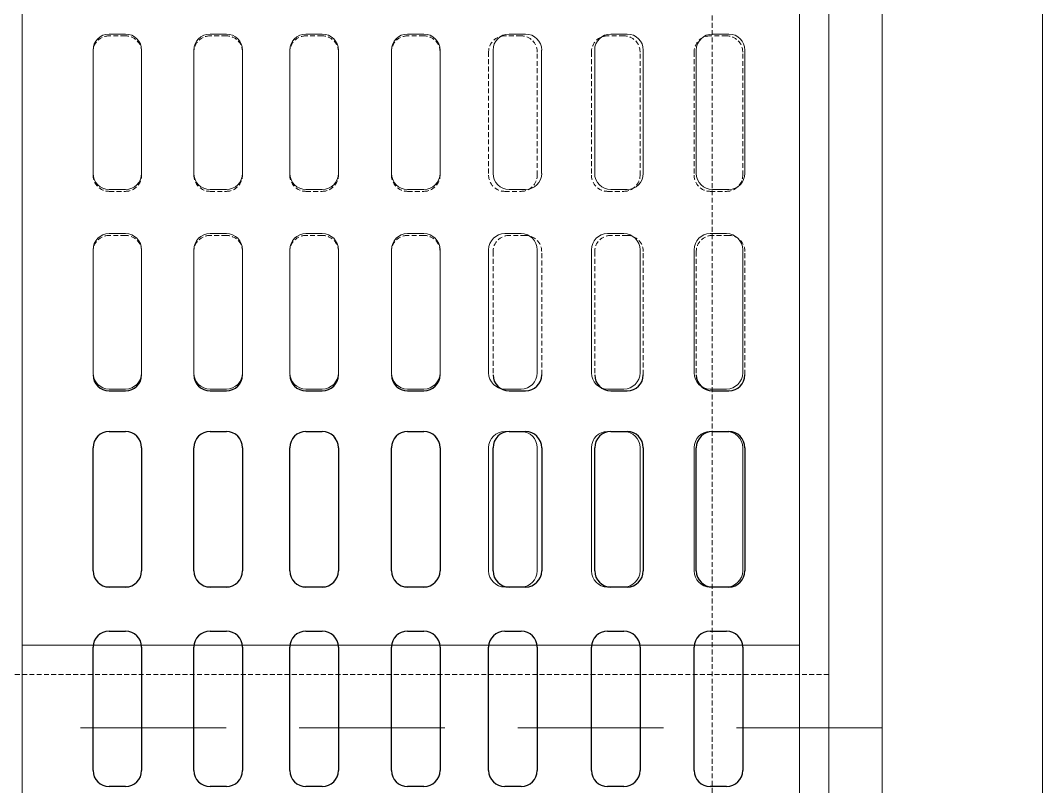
# Model space of a CAD drawing. Header units: inches. Extents: x 25480 to 951550, y -607927 to 1377809.
# Drawn here: x 508750 to 509276, y 352714 to 353108 of the extents above; entities that cross this region are included whole.
import ezdxf

# ---------------------------------------------------------------- set-up
doc = ezdxf.new("R2010")
doc.units = ezdxf.units.IN
doc.header["$MEASUREMENT"] = 0
doc.linetypes.add('HIDDEN', pattern=[0.375, 0.25, -0.125])
doc.layers.add('DIM', color=251, linetype='Continuous', lineweight=0)
doc.layers.add('M-X-BKGD', color=8, linetype='Continuous')

# ---------------------------------------------------------------- blocks, each defined once
blk = doc.blocks.new('123')
at = {"layer": 'DIM', "linetype": 'HIDDEN', "ltscale": 300}
blk.add_line((-775896.54, -1074953.7), (-775896.54, -1074468.7), dxfattribs=at)
blk.add_line((-775896.54, -1074953.7), (-775896.54, -1074468.7), dxfattribs=at)
at = {"layer": 'DIM'}
for p, q in [((-775815.74, -1074547.67), (-775752.35, -1074547.67)), ((-775815.74, -1074547.67), (-775752.35, -1074547.67)), ((-775713.89, -1074547.67), (-775650.5, -1074547.67)), ((-775713.89, -1074547.67), (-775650.5, -1074547.67)), ((-775611.2, -1074547.67), (-775547.81, -1074547.67)), ((-775611.2, -1074547.67), (-775547.81, -1074547.67)), ((-775824.04, -1074564.36), (-775824.04, -1074555.97)), ((-775824.04, -1074564.36), (-775824.04, -1074555.97)), ((-775744.04, -1074555.97), (-775744.04, -1074564.36)), ((-775744.04, -1074555.97), (-775744.04, -1074564.36)), ((-775722.19, -1074564.36), (-775722.19, -1074555.97)), ((-775722.19, -1074564.36), (-775722.19, -1074555.97)), ((-775642.19, -1074555.97), (-775642.19, -1074564.36)), ((-775642.19, -1074555.97), (-775642.19, -1074564.36)), ((-775619.51, -1074564.36), (-775619.51, -1074555.97)), ((-775619.51, -1074564.36), (-775619.51, -1074555.97)), ((-775539.51, -1074555.97), (-775539.51, -1074564.36)), ((-775539.51, -1074555.97), (-775539.51, -1074564.36)), ((-775752.35, -1074572.67), (-775815.74, -1074572.67)), ((-775752.35, -1074572.67), (-775815.74, -1074572.67)), ((-775650.5, -1074572.67), (-775713.89, -1074572.67)), ((-775650.5, -1074572.67), (-775713.89, -1074572.67)), ((-775547.81, -1074572.67), (-775611.2, -1074572.67)), ((-775547.81, -1074572.67), (-775611.2, -1074572.67)), ((-775815.74, -1074599.56), (-775752.35, -1074599.56)), ((-775815.74, -1074599.56), (-775752.35, -1074599.56)), ((-775713.89, -1074599.56), (-775650.5, -1074599.56)), ((-775713.89, -1074599.56), (-775650.5, -1074599.56)), ((-775611.2, -1074599.56), (-775547.81, -1074599.56)), ((-775611.2, -1074599.56), (-775547.81, -1074599.56)), ((-775824.04, -1074616.25), (-775824.04, -1074607.86)), ((-775824.04, -1074616.25), (-775824.04, -1074607.86)), ((-775744.04, -1074607.86), (-775744.04, -1074616.25)), ((-775744.04, -1074607.86), (-775744.04, -1074616.25)), ((-775722.19, -1074616.25), (-775722.19, -1074607.86)), ((-775722.19, -1074616.25), (-775722.19, -1074607.86)), ((-775642.19, -1074607.86), (-775642.19, -1074616.25)), ((-775642.19, -1074607.86), (-775642.19, -1074616.25)), ((-775619.51, -1074616.25), (-775619.51, -1074607.86)), ((-775619.51, -1074616.25), (-775619.51, -1074607.86)), ((-775539.51, -1074607.86), (-775539.51, -1074616.25)), ((-775539.51, -1074607.86), (-775539.51, -1074616.25)), ((-775752.35, -1074624.56), (-775815.74, -1074624.56)), ((-775752.35, -1074624.56), (-775815.74, -1074624.56)), ((-775650.5, -1074624.56), (-775713.89, -1074624.56)), ((-775650.5, -1074624.56), (-775713.89, -1074624.56)), ((-775547.81, -1074624.56), (-775611.2, -1074624.56)), ((-775547.81, -1074624.56), (-775611.2, -1074624.56)), ((-775815.74, -1074648.91), (-775752.35, -1074648.91)), ((-775815.74, -1074648.91), (-775752.35, -1074648.91)), ((-775713.89, -1074648.91), (-775650.5, -1074648.91)), ((-775713.89, -1074648.91), (-775650.5, -1074648.91)), ((-775611.2, -1074648.91), (-775547.81, -1074648.91)), ((-775611.2, -1074648.91), (-775547.81, -1074648.91)), ((-775824.04, -1074665.61), (-775824.04, -1074657.22)), ((-775824.04, -1074665.61), (-775824.04, -1074657.22)), ((-775744.04, -1074657.22), (-775744.04, -1074665.61)), ((-775744.04, -1074657.22), (-775744.04, -1074665.61)), ((-775722.19, -1074665.61), (-775722.19, -1074657.22)), ((-775722.19, -1074665.61), (-775722.19, -1074657.22)), ((-775642.19, -1074657.22), (-775642.19, -1074665.61)), ((-775642.19, -1074657.22), (-775642.19, -1074665.61)), ((-775619.51, -1074665.61), (-775619.51, -1074657.22)), ((-775619.51, -1074665.61), (-775619.51, -1074657.22)), ((-775539.51, -1074657.22), (-775539.51, -1074665.61)), ((-775539.51, -1074657.22), (-775539.51, -1074665.61)), ((-775752.35, -1074673.91), (-775815.74, -1074673.91)), ((-775752.35, -1074673.91), (-775815.74, -1074673.91)), ((-775650.5, -1074673.91), (-775713.89, -1074673.91)), ((-775650.5, -1074673.91), (-775713.89, -1074673.91)), ((-775547.81, -1074673.91), (-775611.2, -1074673.91)), ((-775547.81, -1074673.91), (-775611.2, -1074673.91)), ((-775815.74, -1074701.2), (-775752.35, -1074701.2)), ((-775815.74, -1074701.2), (-775752.35, -1074701.2)), ((-775713.89, -1074701.2), (-775650.5, -1074701.2)), ((-775713.89, -1074701.2), (-775650.5, -1074701.2)), ((-775611.2, -1074701.2), (-775547.81, -1074701.2)), ((-775611.2, -1074701.2), (-775547.81, -1074701.2)), ((-775824.04, -1074717.89), (-775824.04, -1074709.5)), ((-775824.04, -1074717.89), (-775824.04, -1074709.5)), ((-775744.04, -1074709.5), (-775744.04, -1074717.89)), ((-775744.04, -1074709.5), (-775744.04, -1074717.89)), ((-775722.19, -1074717.89), (-775722.19, -1074709.5)), ((-775722.19, -1074717.89), (-775722.19, -1074709.5)), ((-775642.19, -1074709.5), (-775642.19, -1074717.89)), ((-775642.19, -1074709.5), (-775642.19, -1074717.89)), ((-775619.51, -1074717.89), (-775619.51, -1074709.5)), ((-775619.51, -1074717.89), (-775619.51, -1074709.5)), ((-775539.51, -1074709.5), (-775539.51, -1074717.89)), ((-775539.51, -1074709.5), (-775539.51, -1074717.89)), ((-775752.35, -1074726.2), (-775815.74, -1074726.2)), ((-775752.35, -1074726.2), (-775815.74, -1074726.2)), ((-775650.5, -1074726.2), (-775713.89, -1074726.2)), ((-775650.5, -1074726.2), (-775713.89, -1074726.2)), ((-775547.81, -1074726.2), (-775611.2, -1074726.2)), ((-775547.81, -1074726.2), (-775611.2, -1074726.2)), ((-775815.74, -1074751.2), (-775752.35, -1074751.2)), ((-775815.74, -1074751.2), (-775752.35, -1074751.2)), ((-775713.89, -1074751.2), (-775650.5, -1074751.2)), ((-775713.89, -1074751.2), (-775650.5, -1074751.2)), ((-775611.2, -1074753.48), (-775547.81, -1074753.48)), ((-775611.2, -1074753.48), (-775547.81, -1074753.48)), ((-775824.04, -1074767.89), (-775824.04, -1074759.5)), ((-775824.04, -1074767.89), (-775824.04, -1074759.5)), ((-775744.04, -1074759.5), (-775744.04, -1074767.89)), ((-775744.04, -1074759.5), (-775744.04, -1074767.89)), ((-775722.19, -1074767.89), (-775722.19, -1074759.5)), ((-775722.19, -1074767.89), (-775722.19, -1074759.5)), ((-775642.19, -1074759.5), (-775642.19, -1074767.89)), ((-775642.19, -1074759.5), (-775642.19, -1074767.89)), ((-775619.51, -1074770.18), (-775619.51, -1074761.79)), ((-775619.51, -1074770.18), (-775619.51, -1074761.79)), ((-775539.51, -1074761.79), (-775539.51, -1074770.18)), ((-775539.51, -1074761.79), (-775539.51, -1074770.18)), ((-775752.35, -1074776.2), (-775815.74, -1074776.2)), ((-775752.35, -1074776.2), (-775815.74, -1074776.2)), ((-775650.5, -1074776.2), (-775713.89, -1074776.2)), ((-775650.5, -1074776.2), (-775713.89, -1074776.2)), ((-775547.81, -1074778.48), (-775611.2, -1074778.48)), ((-775547.81, -1074778.48), (-775611.2, -1074778.48)), ((-775815.74, -1074804.1), (-775752.35, -1074804.1)), ((-775815.74, -1074804.1), (-775752.35, -1074804.1)), ((-775713.89, -1074804.1), (-775650.5, -1074804.1)), ((-775713.89, -1074804.1), (-775650.5, -1074804.1)), ((-775611.2, -1074805.77), (-775547.81, -1074805.77)), ((-775611.2, -1074805.77), (-775547.81, -1074805.77)), ((-775824.04, -1074820.79), (-775824.04, -1074812.4)), ((-775824.04, -1074820.79), (-775824.04, -1074812.4)), ((-775744.04, -1074812.4), (-775744.04, -1074820.79)), ((-775744.04, -1074812.4), (-775744.04, -1074820.79)), ((-775722.19, -1074820.79), (-775722.19, -1074812.4)), ((-775722.19, -1074820.79), (-775722.19, -1074812.4)), ((-775642.19, -1074812.4), (-775642.19, -1074820.79)), ((-775642.19, -1074812.4), (-775642.19, -1074820.79)), ((-775619.51, -1074822.46), (-775619.51, -1074814.07)), ((-775619.51, -1074822.46), (-775619.51, -1074814.07)), ((-775539.51, -1074814.07), (-775539.51, -1074822.46)), ((-775539.51, -1074814.07), (-775539.51, -1074822.46)), ((-775752.35, -1074829.1), (-775815.74, -1074829.1)), ((-775752.35, -1074829.1), (-775815.74, -1074829.1)), ((-775650.5, -1074829.1), (-775713.89, -1074829.1)), ((-775650.5, -1074829.1), (-775713.89, -1074829.1)), ((-775547.81, -1074830.77), (-775611.2, -1074830.77)), ((-775547.81, -1074830.77), (-775611.2, -1074830.77)), ((-775815.74, -1074856.91), (-775752.35, -1074856.91)), ((-775815.74, -1074856.91), (-775752.35, -1074856.91)), ((-775713.89, -1074856.91), (-775650.5, -1074856.91)), ((-775713.89, -1074856.91), (-775650.5, -1074856.91)), ((-775611.2, -1074858.05), (-775547.81, -1074858.05)), ((-775611.2, -1074858.05), (-775547.81, -1074858.05)), ((-775824.04, -1074873.6), (-775824.04, -1074865.22)), ((-775824.04, -1074873.6), (-775824.04, -1074865.22)), ((-775744.04, -1074865.22), (-775744.04, -1074873.6)), ((-775744.04, -1074865.22), (-775744.04, -1074873.6)), ((-775722.19, -1074873.6), (-775722.19, -1074865.22)), ((-775722.19, -1074873.6), (-775722.19, -1074865.22)), ((-775642.19, -1074865.22), (-775642.19, -1074873.6)), ((-775642.19, -1074865.22), (-775642.19, -1074873.6)), ((-775619.51, -1074874.75), (-775619.51, -1074866.36)), ((-775619.51, -1074874.75), (-775619.51, -1074866.36)), ((-775539.51, -1074866.36), (-775539.51, -1074874.75)), ((-775539.51, -1074866.36), (-775539.51, -1074874.75)), ((-775752.35, -1074881.91), (-775815.74, -1074881.91)), ((-775752.35, -1074881.91), (-775815.74, -1074881.91)), ((-775650.5, -1074881.91), (-775713.89, -1074881.91)), ((-775650.5, -1074881.91), (-775713.89, -1074881.91)), ((-775547.81, -1074883.05), (-775611.2, -1074883.05)), ((-775547.81, -1074883.05), (-775611.2, -1074883.05))]:
    blk.add_line(p, q, dxfattribs=at)
at = {"layer": 'DIM', "linetype": 'HIDDEN', "lineweight": 0, "ltscale": 10}
blk.add_lwpolyline([(-775079.04, -1074386.2), (-775979.04, -1074386.2), (-775979.04, -1075036.2), (-775079.04, -1075036.2)], close=True, dxfattribs=at)
blk.add_lwpolyline([(-775079.04, -1074386.2), (-775979.04, -1074386.2), (-775979.04, -1075036.2), (-775079.04, -1075036.2)], close=True, dxfattribs=at)
at = {"layer": 'DIM', "lineweight": 0}
for points in [[(-775079.04, -1074386.2), (-775979.04, -1074386.2), (-775979.04, -1075036.2), (-775079.04, -1075036.2)], [(-775079.04, -1074386.2), (-775979.04, -1074386.2), (-775979.04, -1075036.2), (-775079.04, -1075036.2)], [(-775204.04, -1074511.2), (-775854.04, -1074511.2), (-775854.04, -1074911.2), (-775204.04, -1074911.2)], [(-775204.04, -1074511.2), (-775854.04, -1074511.2), (-775854.04, -1074911.2), (-775204.04, -1074911.2)]]:
    blk.add_lwpolyline(points, close=True, dxfattribs=at)
blk.add_lwpolyline([(-775896.54, -1074953.7), (-775161.54, -1074953.7), (-775161.54, -1074468.7), (-775896.54, -1074468.7)], dxfattribs=at)
blk.add_lwpolyline([(-775896.54, -1074953.7), (-775161.54, -1074953.7), (-775161.54, -1074468.7), (-775896.54, -1074468.7)], dxfattribs=at)
at = {"layer": 'DIM', "linetype": 'HIDDEN', "lineweight": 0, "ltscale": 10}
for points in [[(-775869.04, -1074926.2), (-775189.04, -1074926.2), (-775189.04, -1074496.2), (-775616.37, -1074496.2)], [(-775638.97, -1074926.2), (-775869.04, -1074926.2), (-775869.04, -1074496.2), (-775441.72, -1074496.2)], [(-775869.04, -1074926.2), (-775189.04, -1074926.2), (-775189.04, -1074496.2), (-775616.37, -1074496.2)], [(-775638.97, -1074926.2), (-775869.04, -1074926.2), (-775869.04, -1074496.2), (-775441.72, -1074496.2)]]:
    blk.add_lwpolyline(points, dxfattribs=at)
at = {"layer": 'DIM'}
for centre, start, end in [((-775815.74, -1074555.97), 90, 180), ((-775815.74, -1074555.97), 90, 180), ((-775752.35, -1074555.97), 0, 90), ((-775752.35, -1074555.97), 0, 90), ((-775713.89, -1074555.97), 90, 180), ((-775713.89, -1074555.97), 90, 180), ((-775650.5, -1074555.97), 0, 90), ((-775650.5, -1074555.97), 0, 90), ((-775611.2, -1074555.97), 90, 180), ((-775611.2, -1074555.97), 90, 180), ((-775547.81, -1074555.97), 0, 90), ((-775547.81, -1074555.97), 0, 90), ((-775815.74, -1074564.36), 180, 270), ((-775815.74, -1074564.36), 180, 270), ((-775752.35, -1074564.36), 270, 0), ((-775752.35, -1074564.36), 270, 0), ((-775713.89, -1074564.36), 180, 270), ((-775713.89, -1074564.36), 180, 270), ((-775650.5, -1074564.36), 270, 0), ((-775650.5, -1074564.36), 270, 0), ((-775611.2, -1074564.36), 180, 270), ((-775611.2, -1074564.36), 180, 270), ((-775547.81, -1074564.36), 270, 0), ((-775547.81, -1074564.36), 270, 0), ((-775815.74, -1074607.86), 90, 180), ((-775815.74, -1074607.86), 90, 180), ((-775752.35, -1074607.86), 0, 90), ((-775752.35, -1074607.86), 0, 90), ((-775713.89, -1074607.86), 90, 180), ((-775713.89, -1074607.86), 90, 180), ((-775650.5, -1074607.86), 0, 90), ((-775650.5, -1074607.86), 0, 90), ((-775611.2, -1074607.86), 90, 180), ((-775611.2, -1074607.86), 90, 180), ((-775547.81, -1074607.86), 0, 90), ((-775547.81, -1074607.86), 0, 90), ((-775815.74, -1074616.25), 180, 270), ((-775815.74, -1074616.25), 180, 270), ((-775752.35, -1074616.25), 270, 0), ((-775752.35, -1074616.25), 270, 0), ((-775713.89, -1074616.25), 180, 270), ((-775713.89, -1074616.25), 180, 270), ((-775650.5, -1074616.25), 270, 0), ((-775650.5, -1074616.25), 270, 0), ((-775611.2, -1074616.25), 180, 270), ((-775611.2, -1074616.25), 180, 270), ((-775547.81, -1074616.25), 270, 0), ((-775547.81, -1074616.25), 270, 0), ((-775815.74, -1074657.22), 90, 180), ((-775815.74, -1074657.22), 90, 180), ((-775752.35, -1074657.22), 0, 90), ((-775752.35, -1074657.22), 0, 90), ((-775713.89, -1074657.22), 90, 180), ((-775713.89, -1074657.22), 90, 180), ((-775650.5, -1074657.22), 0, 90), ((-775650.5, -1074657.22), 0, 90), ((-775611.2, -1074657.22), 90, 180), ((-775611.2, -1074657.22), 90, 180), ((-775547.81, -1074657.22), 0, 90), ((-775547.81, -1074657.22), 0, 90), ((-775815.74, -1074665.61), 180, 270), ((-775815.74, -1074665.61), 180, 270), ((-775752.35, -1074665.61), 270, 0), ((-775752.35, -1074665.61), 270, 0), ((-775713.89, -1074665.61), 180, 270), ((-775713.89, -1074665.61), 180, 270), ((-775650.5, -1074665.61), 270, 0), ((-775650.5, -1074665.61), 270, 0), ((-775611.2, -1074665.61), 180, 270), ((-775611.2, -1074665.61), 180, 270), ((-775547.81, -1074665.61), 270, 0), ((-775547.81, -1074665.61), 270, 0), ((-775815.74, -1074709.5), 90, 180), ((-775815.74, -1074709.5), 90, 180), ((-775752.35, -1074709.5), 0, 90), ((-775752.35, -1074709.5), 0, 90), ((-775713.89, -1074709.5), 90, 180), ((-775713.89, -1074709.5), 90, 180), ((-775650.5, -1074709.5), 0, 90), ((-775650.5, -1074709.5), 0, 90), ((-775611.2, -1074709.5), 90, 180), ((-775611.2, -1074709.5), 90, 180), ((-775547.81, -1074709.5), 0, 90), ((-775547.81, -1074709.5), 0, 90), ((-775815.74, -1074717.89), 180, 270), ((-775815.74, -1074717.89), 180, 270), ((-775752.35, -1074717.89), 270, 0), ((-775752.35, -1074717.89), 270, 0), ((-775713.89, -1074717.89), 180, 270), ((-775713.89, -1074717.89), 180, 270), ((-775650.5, -1074717.89), 270, 0), ((-775650.5, -1074717.89), 270, 0), ((-775611.2, -1074717.89), 180, 270), ((-775611.2, -1074717.89), 180, 270), ((-775547.81, -1074717.89), 270, 0), ((-775547.81, -1074717.89), 270, 0), ((-775815.74, -1074759.5), 90, 180), ((-775815.74, -1074759.5), 90, 180), ((-775752.35, -1074759.5), 0, 90), ((-775752.35, -1074759.5), 0, 90), ((-775713.89, -1074759.5), 90, 180), ((-775713.89, -1074759.5), 90, 180), ((-775650.5, -1074759.5), 0, 90), ((-775650.5, -1074759.5), 0, 90), ((-775611.2, -1074761.79), 90, 180), ((-775611.2, -1074761.79), 90, 180), ((-775547.81, -1074761.79), 0, 90), ((-775547.81, -1074761.79), 0, 90), ((-775815.74, -1074767.89), 180, 270), ((-775815.74, -1074767.89), 180, 270), ((-775752.35, -1074767.89), 270, 0), ((-775752.35, -1074767.89), 270, 0), ((-775713.89, -1074767.89), 180, 270), ((-775713.89, -1074767.89), 180, 270), ((-775650.5, -1074767.89), 270, 0), ((-775650.5, -1074767.89), 270, 0), ((-775611.2, -1074770.18), 180, 270), ((-775611.2, -1074770.18), 180, 270), ((-775547.81, -1074770.18), 270, 0), ((-775547.81, -1074770.18), 270, 0), ((-775815.74, -1074812.4), 90, 180), ((-775815.74, -1074812.4), 90, 180), ((-775752.35, -1074812.4), 0, 90), ((-775752.35, -1074812.4), 0, 90), ((-775713.89, -1074812.4), 90, 180), ((-775713.89, -1074812.4), 90, 180), ((-775650.5, -1074812.4), 0, 90), ((-775650.5, -1074812.4), 0, 90), ((-775611.2, -1074814.07), 90, 180), ((-775611.2, -1074814.07), 90, 180), ((-775547.81, -1074814.07), 0, 90), ((-775547.81, -1074814.07), 0, 90), ((-775815.74, -1074820.79), 180, 270), ((-775815.74, -1074820.79), 180, 270), ((-775752.35, -1074820.79), 270, 0), ((-775752.35, -1074820.79), 270, 0), ((-775713.89, -1074820.79), 180, 270), ((-775713.89, -1074820.79), 180, 270), ((-775650.5, -1074820.79), 270, 0), ((-775650.5, -1074820.79), 270, 0), ((-775611.2, -1074822.46), 180, 270), ((-775611.2, -1074822.46), 180, 270), ((-775547.81, -1074822.46), 270, 0), ((-775547.81, -1074822.46), 270, 0), ((-775815.74, -1074865.22), 90, 180), ((-775815.74, -1074865.22), 90, 180), ((-775752.35, -1074865.22), 0, 90), ((-775752.35, -1074865.22), 0, 90), ((-775713.89, -1074865.22), 90, 180), ((-775713.89, -1074865.22), 90, 180), ((-775650.5, -1074865.22), 0, 90), ((-775650.5, -1074865.22), 0, 90), ((-775611.2, -1074866.36), 90, 180), ((-775611.2, -1074866.36), 90, 180), ((-775547.81, -1074866.36), 0, 90), ((-775547.81, -1074866.36), 0, 90), ((-775815.74, -1074873.6), 180, 270), ((-775815.74, -1074873.6), 180, 270), ((-775752.35, -1074873.6), 270, 0), ((-775752.35, -1074873.6), 270, 0), ((-775713.89, -1074873.6), 180, 270), ((-775713.89, -1074873.6), 180, 270), ((-775650.5, -1074873.6), 270, 0), ((-775650.5, -1074873.6), 270, 0), ((-775611.2, -1074874.75), 180, 270), ((-775611.2, -1074874.75), 180, 270), ((-775547.81, -1074874.75), 270, 0), ((-775547.81, -1074874.75), 270, 0)]:
    blk.add_arc(centre, 8.31, start, end, dxfattribs=at)

msp = doc.modelspace()

# ---------------------------------------------------------------- linework, layer by layer
at = {"layer": 'M-X-BKGD', "color": 8, "linetype": 'HIDDEN', "lineweight": 0, "ltscale": 10}
for p, q in [((509105.61, 341820.72), (509105.61, 383508.86)), ((508803.81, 353100.25), (508795.43, 353100.25)), ((508803.81, 353100.25), (508795.43, 353100.25)), ((508855.7, 353100.25), (508847.32, 353100.25)), ((508855.7, 353100.25), (508847.32, 353100.25)), ((508905.06, 353100.25), (508896.67, 353100.25)), ((508905.06, 353100.25), (508896.67, 353100.25)), ((508957.35, 353100.25), (508948.96, 353100.25)), ((508957.35, 353100.25), (508948.96, 353100.25)), ((509007.35, 353100.25), (508998.96, 353100.25)), ((509007.35, 353100.25), (508998.96, 353100.25)), ((509060.25, 353100.25), (509051.86, 353100.25)), ((509060.25, 353100.25), (509051.86, 353100.25)), ((509113.06, 353100.25), (509104.67, 353100.25)), ((509113.06, 353100.25), (509104.67, 353100.25)), ((508787.12, 353091.95), (508787.12, 353028.56)), ((508787.12, 353091.95), (508787.12, 353028.56)), ((508812.12, 353028.56), (508812.12, 353091.95)), ((508812.12, 353028.56), (508812.12, 353091.95)), ((508839.01, 353091.95), (508839.01, 353028.56)), ((508839.01, 353091.95), (508839.01, 353028.56)), ((508864.01, 353028.56), (508864.01, 353091.95)), ((508864.01, 353028.56), (508864.01, 353091.95)), ((508888.37, 353091.95), (508888.37, 353028.56)), ((508888.37, 353091.95), (508888.37, 353028.56)), ((508913.37, 353028.56), (508913.37, 353091.95)), ((508913.37, 353028.56), (508913.37, 353091.95)), ((508940.65, 353091.95), (508940.65, 353028.56)), ((508940.65, 353091.95), (508940.65, 353028.56)), ((508965.65, 353028.56), (508965.65, 353091.95)), ((508965.65, 353028.56), (508965.65, 353091.95)), ((508990.65, 353091.95), (508990.65, 353028.56)), ((508990.65, 353091.95), (508990.65, 353028.56)), ((509015.65, 353028.56), (509015.65, 353091.95)), ((509015.65, 353028.56), (509015.65, 353091.95)), ((509043.55, 353091.95), (509043.55, 353028.56)), ((509043.55, 353091.95), (509043.55, 353028.56)), ((509068.55, 353028.56), (509068.55, 353091.95)), ((509068.55, 353028.56), (509068.55, 353091.95)), ((509096.36, 353091.95), (509096.36, 353028.56)), ((509096.36, 353091.95), (509096.36, 353028.56)), ((509121.36, 353028.56), (509121.36, 353091.95)), ((509121.36, 353028.56), (509121.36, 353091.95)), ((508795.43, 353020.25), (508803.81, 353020.25)), ((508795.43, 353020.25), (508803.81, 353020.25)), ((508847.32, 353020.25), (508855.7, 353020.25)), ((508847.32, 353020.25), (508855.7, 353020.25)), ((508896.67, 353020.25), (508905.06, 353020.25)), ((508896.67, 353020.25), (508905.06, 353020.25)), ((508948.96, 353020.25), (508957.35, 353020.25)), ((508948.96, 353020.25), (508957.35, 353020.25)), ((508998.96, 353020.25), (509007.35, 353020.25)), ((508998.96, 353020.25), (509007.35, 353020.25)), ((509051.86, 353020.25), (509060.25, 353020.25)), ((509051.86, 353020.25), (509060.25, 353020.25)), ((509104.67, 353020.25), (509113.06, 353020.25)), ((509104.67, 353020.25), (509113.06, 353020.25)), ((508803.81, 352997.57), (508795.43, 352997.57)), ((508803.81, 352997.57), (508795.43, 352997.57)), ((508855.7, 352997.57), (508847.32, 352997.57)), ((508855.7, 352997.57), (508847.32, 352997.57)), ((508905.06, 352997.57), (508896.67, 352997.57)), ((508905.06, 352997.57), (508896.67, 352997.57)), ((508957.35, 352997.57), (508948.96, 352997.57)), ((508957.35, 352997.57), (508948.96, 352997.57)), ((509009.63, 352997.57), (509001.24, 352997.57)), ((509009.63, 352997.57), (509001.24, 352997.57)), ((509061.92, 352997.57), (509053.53, 352997.57)), ((509061.92, 352997.57), (509053.53, 352997.57)), ((509114.2, 352997.57), (509105.81, 352997.57)), ((509114.2, 352997.57), (509105.81, 352997.57)), ((508787.12, 352989.26), (508787.12, 352925.87)), ((508787.12, 352989.26), (508787.12, 352925.87)), ((508812.12, 352925.87), (508812.12, 352989.26)), ((508812.12, 352925.87), (508812.12, 352989.26)), ((508839.01, 352989.26), (508839.01, 352925.87)), ((508839.01, 352989.26), (508839.01, 352925.87)), ((508864.01, 352925.87), (508864.01, 352989.26)), ((508864.01, 352925.87), (508864.01, 352989.26)), ((508888.37, 352989.26), (508888.37, 352925.87)), ((508888.37, 352989.26), (508888.37, 352925.87)), ((508913.37, 352925.87), (508913.37, 352989.26)), ((508913.37, 352925.87), (508913.37, 352989.26)), ((508940.65, 352989.26), (508940.65, 352925.87)), ((508940.65, 352989.26), (508940.65, 352925.87)), ((508965.65, 352925.87), (508965.65, 352989.26)), ((508965.65, 352925.87), (508965.65, 352989.26)), ((508992.94, 352989.26), (508992.94, 352925.87)), ((508992.94, 352989.26), (508992.94, 352925.87)), ((509017.94, 352925.87), (509017.94, 352989.26)), ((509017.94, 352925.87), (509017.94, 352989.26)), ((509045.22, 352989.26), (509045.22, 352925.87)), ((509045.22, 352989.26), (509045.22, 352925.87)), ((509070.22, 352925.87), (509070.22, 352989.26)), ((509070.22, 352925.87), (509070.22, 352989.26)), ((509097.51, 352989.26), (509097.51, 352925.87)), ((509097.51, 352989.26), (509097.51, 352925.87)), ((509122.51, 352925.87), (509122.51, 352989.26)), ((509122.51, 352925.87), (509122.51, 352989.26))]:
    msp.add_line(p, q, dxfattribs=at)
at = {"layer": 'M-X-BKGD', "color": 8}
for p, q in [((508795.43, 352917.57), (508803.81, 352917.57)), ((508795.43, 352917.57), (508803.81, 352917.57)), ((508847.32, 352917.57), (508855.7, 352917.57)), ((508847.32, 352917.57), (508855.7, 352917.57)), ((508896.67, 352917.57), (508905.06, 352917.57)), ((508896.67, 352917.57), (508905.06, 352917.57)), ((508948.96, 352917.57), (508957.35, 352917.57)), ((508948.96, 352917.57), (508957.35, 352917.57)), ((509001.24, 352917.57), (509009.63, 352917.57)), ((509001.24, 352917.57), (509009.63, 352917.57)), ((509053.53, 352917.57), (509061.92, 352917.57)), ((509053.53, 352917.57), (509061.92, 352917.57)), ((509105.81, 352917.57), (509114.2, 352917.57)), ((509105.81, 352917.57), (509114.2, 352917.57)), ((508795.43, 352896.64), (508803.81, 352896.64)), ((508795.43, 352896.64), (508803.81, 352896.64)), ((508847.32, 352896.64), (508855.7, 352896.64)), ((508847.32, 352896.64), (508855.7, 352896.64)), ((508896.67, 352896.64), (508905.06, 352896.64)), ((508896.67, 352896.64), (508905.06, 352896.64)), ((508948.96, 352896.64), (508957.35, 352896.64)), ((508948.96, 352896.64), (508957.35, 352896.64)), ((509001.24, 352896.64), (509009.63, 352896.64)), ((509001.24, 352896.64), (509009.63, 352896.64)), ((509053.53, 352896.64), (509061.92, 352896.64)), ((509053.53, 352896.64), (509061.92, 352896.64)), ((509105.81, 352896.64), (509114.2, 352896.64)), ((509105.81, 352896.64), (509114.2, 352896.64)), ((508787.12, 352824.95), (508787.12, 352888.33)), ((508787.12, 352824.95), (508787.12, 352888.33)), ((508812.12, 352888.33), (508812.12, 352824.95)), ((508812.12, 352888.33), (508812.12, 352824.95)), ((508839.01, 352824.95), (508839.01, 352888.33)), ((508839.01, 352824.95), (508839.01, 352888.33)), ((508864.01, 352888.33), (508864.01, 352824.95)), ((508864.01, 352888.33), (508864.01, 352824.95)), ((508888.37, 352824.95), (508888.37, 352888.33)), ((508888.37, 352824.95), (508888.37, 352888.33)), ((508913.37, 352888.33), (508913.37, 352824.95)), ((508913.37, 352888.33), (508913.37, 352824.95)), ((508940.65, 352824.95), (508940.65, 352888.33)), ((508940.65, 352824.95), (508940.65, 352888.33)), ((508965.65, 352888.33), (508965.65, 352824.95)), ((508965.65, 352888.33), (508965.65, 352824.95)), ((508992.94, 352824.95), (508992.94, 352888.33)), ((508992.94, 352824.95), (508992.94, 352888.33)), ((509017.94, 352888.33), (509017.94, 352824.95)), ((509017.94, 352888.33), (509017.94, 352824.95)), ((509045.22, 352824.95), (509045.22, 352888.33)), ((509045.22, 352824.95), (509045.22, 352888.33)), ((509070.22, 352888.33), (509070.22, 352824.95)), ((509070.22, 352888.33), (509070.22, 352824.95)), ((509097.51, 352824.95), (509097.51, 352888.33)), ((509097.51, 352824.95), (509097.51, 352888.33)), ((509122.51, 352888.33), (509122.51, 352824.95)), ((509122.51, 352888.33), (509122.51, 352824.95)), ((508803.81, 352816.64), (508795.43, 352816.64)), ((508803.81, 352816.64), (508795.43, 352816.64)), ((508855.7, 352816.64), (508847.32, 352816.64)), ((508855.7, 352816.64), (508847.32, 352816.64)), ((508905.06, 352816.64), (508896.67, 352816.64)), ((508905.06, 352816.64), (508896.67, 352816.64)), ((508957.35, 352816.64), (508948.96, 352816.64)), ((508957.35, 352816.64), (508948.96, 352816.64)), ((509009.63, 352816.64), (509001.24, 352816.64)), ((509009.63, 352816.64), (509001.24, 352816.64)), ((509061.92, 352816.64), (509053.53, 352816.64)), ((509061.92, 352816.64), (509053.53, 352816.64)), ((509114.2, 352816.64), (509105.81, 352816.64)), ((509114.2, 352816.64), (509105.81, 352816.64)), ((508795.43, 352793.95), (508803.81, 352793.95)), ((508795.43, 352793.95), (508803.81, 352793.95)), ((508847.32, 352793.95), (508855.7, 352793.95)), ((508847.32, 352793.95), (508855.7, 352793.95)), ((508896.67, 352793.95), (508905.06, 352793.95)), ((508896.67, 352793.95), (508905.06, 352793.95)), ((508948.96, 352793.95), (508957.35, 352793.95)), ((508948.96, 352793.95), (508957.35, 352793.95)), ((508998.96, 352793.95), (509007.35, 352793.95)), ((508998.96, 352793.95), (509007.35, 352793.95)), ((509051.86, 352793.95), (509060.25, 352793.95)), ((509051.86, 352793.95), (509060.25, 352793.95)), ((509104.67, 352793.95), (509113.06, 352793.95)), ((509104.67, 352793.95), (509113.06, 352793.95)), ((508787.12, 352722.26), (508787.12, 352785.65)), ((508787.12, 352722.26), (508787.12, 352785.65)), ((508812.12, 352785.65), (508812.12, 352722.26)), ((508812.12, 352785.65), (508812.12, 352722.26)), ((508839.01, 352722.26), (508839.01, 352785.65)), ((508839.01, 352722.26), (508839.01, 352785.65)), ((508864.01, 352785.65), (508864.01, 352722.26)), ((508864.01, 352785.65), (508864.01, 352722.26)), ((508888.37, 352722.26), (508888.37, 352785.65)), ((508888.37, 352722.26), (508888.37, 352785.65)), ((508913.37, 352785.65), (508913.37, 352722.26)), ((508913.37, 352785.65), (508913.37, 352722.26)), ((508940.65, 352722.26), (508940.65, 352785.65)), ((508940.65, 352722.26), (508940.65, 352785.65)), ((508965.65, 352785.65), (508965.65, 352722.26)), ((508965.65, 352785.65), (508965.65, 352722.26)), ((508990.65, 352722.26), (508990.65, 352785.65)), ((508990.65, 352722.26), (508990.65, 352785.65)), ((509015.65, 352785.65), (509015.65, 352722.26)), ((509015.65, 352785.65), (509015.65, 352722.26)), ((509043.55, 352722.26), (509043.55, 352785.65)), ((509043.55, 352722.26), (509043.55, 352785.65)), ((509068.55, 352785.65), (509068.55, 352722.26)), ((509068.55, 352785.65), (509068.55, 352722.26)), ((509096.36, 352722.26), (509096.36, 352785.65)), ((509096.36, 352722.26), (509096.36, 352785.65)), ((509121.36, 352785.65), (509121.36, 352722.26)), ((509121.36, 352785.65), (509121.36, 352722.26)), ((508803.81, 352713.95), (508795.43, 352713.95)), ((508803.81, 352713.95), (508795.43, 352713.95)), ((508855.7, 352713.95), (508847.32, 352713.95)), ((508855.7, 352713.95), (508847.32, 352713.95)), ((508905.06, 352713.95), (508896.67, 352713.95)), ((508905.06, 352713.95), (508896.67, 352713.95)), ((508957.35, 352713.95), (508948.96, 352713.95)), ((508957.35, 352713.95), (508948.96, 352713.95)), ((509007.35, 352713.95), (508998.96, 352713.95)), ((509007.35, 352713.95), (508998.96, 352713.95)), ((509060.25, 352713.95), (509051.86, 352713.95)), ((509060.25, 352713.95), (509051.86, 352713.95)), ((509113.06, 352713.95), (509104.67, 352713.95)), ((509113.06, 352713.95), (509104.67, 352713.95))]:
    msp.add_line(p, q, dxfattribs=at)
at = {"layer": 'M-X-BKGD', "color": 8, "linetype": 'Continuous', "lineweight": 0, "ltscale": 10}
msp.add_lwpolyline([(508625.65, 353357.1), (508625.65, 352457.1), (509275.65, 352457.1), (509275.65, 353357.1)], close=True, dxfattribs=at)
msp.add_lwpolyline([(508625.65, 353357.1), (508625.65, 352457.1), (509275.65, 352457.1), (509275.65, 353357.1)], close=True, dxfattribs=at)
msp.add_lwpolyline([(508625.65, 353357.1), (508625.65, 352457.1), (509275.65, 352457.1), (509275.65, 353357.1)], close=True, dxfattribs=at)
msp.add_lwpolyline([(508625.65, 353357.1), (508625.65, 352457.1), (509275.65, 352457.1), (509275.65, 353357.1)], close=True, dxfattribs=at)
at = {"layer": 'M-X-BKGD', "color": 8, "lineweight": 0}
msp.add_lwpolyline([(509193.15, 352539.6), (509193.15, 353274.6), (508708.15, 353274.6), (508708.15, 352539.6)], dxfattribs=at)
msp.add_lwpolyline([(509193.15, 352539.6), (509193.15, 353274.6), (508708.15, 353274.6), (508708.15, 352539.6)], dxfattribs=at)
at = {"layer": 'M-X-BKGD', "color": 8, "linetype": 'HIDDEN', "lineweight": 0, "ltscale": 10}
for points in [[(509165.65, 352567.1), (509165.65, 353247.1), (508735.65, 353247.1), (508735.65, 352819.78)], [(509165.65, 352567.1), (509165.65, 353247.1), (508735.65, 353247.1), (508735.65, 352819.78)], [(509165.65, 352797.18), (509165.65, 352567.1), (508735.65, 352567.1), (508735.65, 352994.43)], [(509165.65, 352797.18), (509165.65, 352567.1), (508735.65, 352567.1), (508735.65, 352994.43)]]:
    msp.add_lwpolyline(points, dxfattribs=at)
at = {"layer": 'M-X-BKGD', "color": 8, "lineweight": 0}
msp.add_lwpolyline([(508750.65, 353232.1), (508750.65, 352582.1), (509150.65, 352582.1), (509150.65, 353232.1)], close=True, dxfattribs=at)
msp.add_lwpolyline([(508750.65, 353232.1), (508750.65, 352582.1), (509150.65, 352582.1), (509150.65, 353232.1)], close=True, dxfattribs=at)
at = {"layer": 'M-X-BKGD', "color": 8, "linetype": 'HIDDEN', "lineweight": 0, "ltscale": 10}
for centre, start, end in [((508795.43, 353091.95), 90, 180), ((508795.43, 353091.95), 90, 180), ((508803.81, 353091.95), 0, 90), ((508803.81, 353091.95), 0, 90), ((508847.32, 353091.95), 90, 180), ((508847.32, 353091.95), 90, 180), ((508855.7, 353091.95), 0, 90), ((508855.7, 353091.95), 0, 90), ((508896.67, 353091.95), 90, 180), ((508896.67, 353091.95), 90, 180), ((508905.06, 353091.95), 0, 90), ((508905.06, 353091.95), 0, 90), ((508948.96, 353091.95), 90, 180), ((508948.96, 353091.95), 90, 180), ((508957.35, 353091.95), 0, 90), ((508957.35, 353091.95), 0, 90), ((508998.96, 353091.95), 90, 180), ((508998.96, 353091.95), 90, 180), ((509007.35, 353091.95), 0, 90), ((509007.35, 353091.95), 0, 90), ((509051.86, 353091.95), 90, 180), ((509051.86, 353091.95), 90, 180), ((509060.25, 353091.95), 0, 90), ((509060.25, 353091.95), 0, 90), ((509104.67, 353091.95), 90, 180), ((509104.67, 353091.95), 90, 180), ((509113.06, 353091.95), 0, 90), ((509113.06, 353091.95), 0, 90), ((508795.43, 353028.56), 180, 270), ((508795.43, 353028.56), 180, 270), ((508803.81, 353028.56), 270, 0), ((508803.81, 353028.56), 270, 0), ((508847.32, 353028.56), 180, 270), ((508847.32, 353028.56), 180, 270), ((508855.7, 353028.56), 270, 0), ((508855.7, 353028.56), 270, 0), ((508896.67, 353028.56), 180, 270), ((508896.67, 353028.56), 180, 270), ((508905.06, 353028.56), 270, 0), ((508905.06, 353028.56), 270, 0), ((508948.96, 353028.56), 180, 270), ((508948.96, 353028.56), 180, 270), ((508957.35, 353028.56), 270, 0), ((508957.35, 353028.56), 270, 0), ((508998.96, 353028.56), 180, 270), ((508998.96, 353028.56), 180, 270), ((509007.35, 353028.56), 270, 0), ((509007.35, 353028.56), 270, 0), ((509051.86, 353028.56), 180, 270), ((509051.86, 353028.56), 180, 270), ((509060.25, 353028.56), 270, 0), ((509060.25, 353028.56), 270, 0), ((509104.67, 353028.56), 180, 270), ((509104.67, 353028.56), 180, 270), ((509113.06, 353028.56), 270, 0), ((509113.06, 353028.56), 270, 0), ((508795.43, 352989.26), 90, 180), ((508795.43, 352989.26), 90, 180), ((508803.81, 352989.26), 0, 90), ((508803.81, 352989.26), 0, 90), ((508847.32, 352989.26), 90, 180), ((508847.32, 352989.26), 90, 180), ((508855.7, 352989.26), 0, 90), ((508855.7, 352989.26), 0, 90), ((508896.67, 352989.26), 90, 180), ((508896.67, 352989.26), 90, 180), ((508905.06, 352989.26), 0, 90), ((508905.06, 352989.26), 0, 90), ((508948.96, 352989.26), 90, 180), ((508948.96, 352989.26), 90, 180), ((508957.35, 352989.26), 0, 90), ((508957.35, 352989.26), 0, 90), ((509001.24, 352989.26), 90, 180), ((509001.24, 352989.26), 90, 180), ((509009.63, 352989.26), 0, 90), ((509009.63, 352989.26), 0, 90), ((509053.53, 352989.26), 90, 180), ((509053.53, 352989.26), 90, 180), ((509061.92, 352989.26), 0, 90), ((509061.92, 352989.26), 0, 90), ((509105.81, 352989.26), 90, 180), ((509105.81, 352989.26), 90, 180), ((509114.2, 352989.26), 0, 90), ((509114.2, 352989.26), 0, 90)]:
    msp.add_arc(centre, 8.31, start, end, dxfattribs=at)
at = {"layer": 'M-X-BKGD', "color": 8}
for centre, start, end in [((508795.43, 352925.87), 180, 270), ((508795.43, 352925.87), 180, 270), ((508803.81, 352925.87), 270, 0), ((508803.81, 352925.87), 270, 0), ((508847.32, 352925.87), 180, 270), ((508847.32, 352925.87), 180, 270), ((508855.7, 352925.87), 270, 0), ((508855.7, 352925.87), 270, 0), ((508896.67, 352925.87), 180, 270), ((508896.67, 352925.87), 180, 270), ((508905.06, 352925.87), 270, 0), ((508905.06, 352925.87), 270, 0), ((508948.96, 352925.87), 180, 270), ((508948.96, 352925.87), 180, 270), ((508957.35, 352925.87), 270, 0), ((508957.35, 352925.87), 270, 0), ((509001.24, 352925.87), 180, 270), ((509001.24, 352925.87), 180, 270), ((509009.63, 352925.87), 270, 0), ((509009.63, 352925.87), 270, 0), ((509053.53, 352925.87), 180, 270), ((509053.53, 352925.87), 180, 270), ((509061.92, 352925.87), 270, 0), ((509061.92, 352925.87), 270, 0), ((509105.81, 352925.87), 180, 270), ((509105.81, 352925.87), 180, 270), ((509114.2, 352925.87), 270, 0), ((509114.2, 352925.87), 270, 0), ((508795.43, 352888.33), 90, 180), ((508795.43, 352888.33), 90, 180), ((508803.81, 352888.33), 0, 90), ((508803.81, 352888.33), 0, 90), ((508847.32, 352888.33), 90, 180), ((508847.32, 352888.33), 90, 180), ((508855.7, 352888.33), 0, 90), ((508855.7, 352888.33), 0, 90), ((508896.67, 352888.33), 90, 180), ((508896.67, 352888.33), 90, 180), ((508905.06, 352888.33), 0, 90), ((508905.06, 352888.33), 0, 90), ((508948.96, 352888.33), 90, 180), ((508948.96, 352888.33), 90, 180), ((508957.35, 352888.33), 0, 90), ((508957.35, 352888.33), 0, 90), ((509001.24, 352888.33), 90, 180), ((509001.24, 352888.33), 90, 180), ((509009.63, 352888.33), 0, 90), ((509009.63, 352888.33), 0, 90), ((509053.53, 352888.33), 90, 180), ((509053.53, 352888.33), 90, 180), ((509061.92, 352888.33), 0, 90), ((509061.92, 352888.33), 0, 90), ((509105.81, 352888.33), 90, 180), ((509105.81, 352888.33), 90, 180), ((509114.2, 352888.33), 0, 90), ((509114.2, 352888.33), 0, 90), ((508795.43, 352824.95), 180, 270), ((508795.43, 352824.95), 180, 270), ((508803.81, 352824.95), 270, 0), ((508803.81, 352824.95), 270, 0), ((508847.32, 352824.95), 180, 270), ((508847.32, 352824.95), 180, 270), ((508855.7, 352824.95), 270, 0), ((508855.7, 352824.95), 270, 0), ((508896.67, 352824.95), 180, 270), ((508896.67, 352824.95), 180, 270), ((508905.06, 352824.95), 270, 0), ((508905.06, 352824.95), 270, 0), ((508948.96, 352824.95), 180, 270), ((508948.96, 352824.95), 180, 270), ((508957.35, 352824.95), 270, 0), ((508957.35, 352824.95), 270, 0), ((509001.24, 352824.95), 180, 270), ((509001.24, 352824.95), 180, 270), ((509009.63, 352824.95), 270, 0), ((509009.63, 352824.95), 270, 0), ((509053.53, 352824.95), 180, 270), ((509053.53, 352824.95), 180, 270), ((509061.92, 352824.95), 270, 0), ((509061.92, 352824.95), 270, 0), ((509105.81, 352824.95), 180, 270), ((509105.81, 352824.95), 180, 270), ((509114.2, 352824.95), 270, 0), ((509114.2, 352824.95), 270, 0), ((508795.43, 352785.65), 90, 180), ((508795.43, 352785.65), 90, 180), ((508803.81, 352785.65), 0, 90), ((508803.81, 352785.65), 0, 90), ((508847.32, 352785.65), 90, 180), ((508847.32, 352785.65), 90, 180), ((508855.7, 352785.65), 0, 90), ((508855.7, 352785.65), 0, 90), ((508896.67, 352785.65), 90, 180), ((508896.67, 352785.65), 90, 180), ((508905.06, 352785.65), 0, 90), ((508905.06, 352785.65), 0, 90), ((508948.96, 352785.65), 90, 180), ((508948.96, 352785.65), 90, 180), ((508957.35, 352785.65), 0, 90), ((508957.35, 352785.65), 0, 90), ((508998.96, 352785.65), 90, 180), ((508998.96, 352785.65), 90, 180), ((509007.35, 352785.65), 0, 90), ((509007.35, 352785.65), 0, 90), ((509051.86, 352785.65), 90, 180), ((509051.86, 352785.65), 90, 180), ((509060.25, 352785.65), 0, 90), ((509060.25, 352785.65), 0, 90), ((509104.67, 352785.65), 90, 180), ((509104.67, 352785.65), 90, 180), ((509113.06, 352785.65), 0, 90), ((509113.06, 352785.65), 0, 90), ((508795.43, 352722.26), 180, 270), ((508795.43, 352722.26), 180, 270), ((508803.81, 352722.26), 270, 0), ((508803.81, 352722.26), 270, 0), ((508847.32, 352722.26), 180, 270), ((508847.32, 352722.26), 180, 270), ((508855.7, 352722.26), 270, 0), ((508855.7, 352722.26), 270, 0), ((508896.67, 352722.26), 180, 270), ((508896.67, 352722.26), 180, 270), ((508905.06, 352722.26), 270, 0), ((508905.06, 352722.26), 270, 0), ((508948.96, 352722.26), 180, 270), ((508948.96, 352722.26), 180, 270), ((508957.35, 352722.26), 270, 0), ((508957.35, 352722.26), 270, 0), ((508998.96, 352722.26), 180, 270), ((508998.96, 352722.26), 180, 270), ((509007.35, 352722.26), 270, 0), ((509007.35, 352722.26), 270, 0), ((509051.86, 352722.26), 180, 270), ((509051.86, 352722.26), 180, 270), ((509060.25, 352722.26), 270, 0), ((509060.25, 352722.26), 270, 0), ((509104.67, 352722.26), 180, 270), ((509104.67, 352722.26), 180, 270), ((509113.06, 352722.26), 270, 0), ((509113.06, 352722.26), 270, 0)]:
    msp.add_arc(centre, 8.31, start, end, dxfattribs=at)

# ---------------------------------------------------------------- block references
at = {"layer": 'M-X-BKGD', "color": 8, "rotation": 90}
msp.add_blockref('123', (-565760.55, 1128640.7), dxfattribs=at)

doc.saveas('drawing.dxf')
